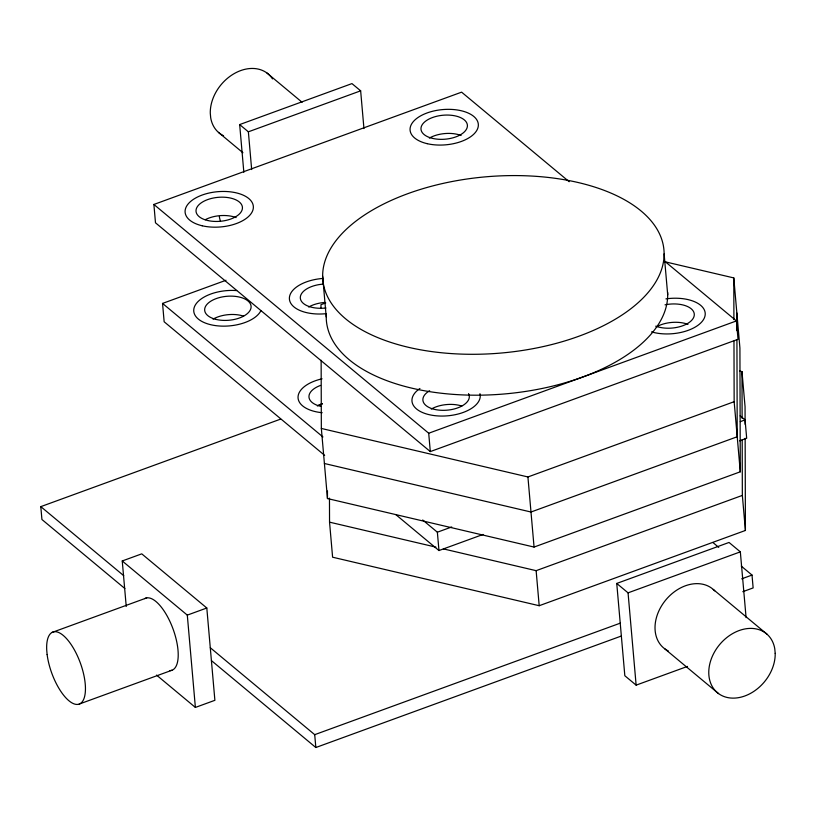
<?xml version="1.0" encoding="UTF-8"?>
<svg xmlns="http://www.w3.org/2000/svg" width="816" height="816" viewBox="0 0 816 816"><rect width="100%" height="100%" fill="white"/><g stroke="black" fill="none" stroke-linecap="round" stroke-linejoin="round"><path stroke-width="1.22" d="M243.841 172.258L239.669 124.573L351.951 83.599L360.652 90.831L363.946 128.561M239.669 124.573L248.37 131.815L360.652 90.831M665.02 261.497L736.409 320.933L738.021 339.283L430.307 451.585L155.489 222.799L153.887 204.459L461.601 92.157L569.18 181.713M324.666 455.389L164.149 321.769L162.547 303.419L226.001 280.265M325.747 302.94L320.974 304.674L320.984 308.468M124.879 588.55L41.922 519.496L40.8 506.634L280.684 419.087M318.872 405.154L322.453 403.849M153.887 204.459L428.706 433.235L736.409 320.933M126.235 606.482L122.247 560.969L141.749 553.85L206.805 608.002L214.883 700.312L195.381 707.431L156.539 675.097M51.928 632.482L146.696 597.893M321.137 360.254L321.341 428.451L527.921 476.962L734.155 401.696L733.972 341.078M122.247 560.969L187.303 615.121L206.805 608.002M422.688 519.996L437.366 532.205L451.727 526.963M740.285 421.648L745.069 419.903L746.681 438.243L739.52 440.854M395.984 514.763L438.967 550.545L483.092 534.439M79.183 704.086L171.962 670.232M321.341 428.451L327.471 498.556L534.062 547.067L740.285 471.801L739.918 348.034L733.788 277.919L664.51 261.661M443.353 548.882L536.132 570.67L742.346 495.404L742.193 439.834M329.47 498.158L329.542 522.158L332.602 557.206L539.192 605.717L745.416 530.461L745.151 438.253M687.49 666.407L636.133 685.144L624.832 675.74L616.753 583.44L729.035 542.456L740.336 551.861L746.089 617.62M616.753 583.44L628.055 592.844L740.336 551.861M210.283 647.731L314.711 734.665L620.231 623.169M741.693 578.84L752.015 575.066L753.137 587.918L742.815 591.692M211.405 660.583L315.833 747.517L621.353 636.021M739.52 371.045L741.989 371.627L745.059 406.684L745.11 424.361M324.401 463.498L530.992 512.02L737.215 436.754L736.93 339.497M329.542 522.158L435.928 547.138M740.183 415.834L745.069 419.903M266.924 72.981L302.104 102.275M712.888 542.497L718.753 547.383M741.254 566.11L752.015 575.066M218.474 132.386L242.913 152.725M713.255 589.438L767.009 634.195M664.805 648.853L718.559 693.6M162.547 303.419L322.942 436.948M40.8 506.634L123.757 575.698M734.155 401.696L740.285 471.801M742.346 495.404L745.416 530.461M664.122 253.868A171.217 88.444 -5 0 1 408.235 347.259A171.217 88.444 -5 0 1 407.786 193.678A171.217 88.444 -5 0 1 664.122 253.868L667.702 294.76M628.055 592.844L636.133 685.144M527.921 476.962L534.062 547.067M536.132 570.67L539.192 605.717M428.706 433.235L430.307 451.585M437.366 532.205L438.967 550.545M322.636 276.002L326.216 316.894M314.711 734.665L315.833 747.517M248.37 131.815L251.665 169.534M187.303 615.121L195.381 707.431M741.989 371.627L742.121 418.363M736.848 312.977L736.909 330.664M733.788 277.919L733.91 319.607M327.451 490.977L327.471 498.556M667.631 292.342A171.217 88.444 -5 0 1 497.219 394.505A171.217 88.444 -5 0 1 326.278 314.466M668.304 650.944A38.352 29.131 -50.2 0 1 664.693 601.31A38.352 29.131 -50.2 0 1 714.714 590.855M144.707 598.618A38.352 15.167 69.9 0 1 173.512 630.278A38.352 15.167 69.9 0 1 169.85 670.599M272.503 78.897A38.352 29.131 -50.2 0 0 234.814 73.256A38.352 29.131 -50.2 0 0 210.283 113.2L210.691 117.759A38.352 29.131 -50.2 0 0 223.564 135.762M468.527 393.618A23.287 12.026 -5 0 1 440.13 410.224A23.287 12.026 -5 0 1 429.655 390.721M479.951 393.679A34.241 17.687 -5 0 1 436.591 415.834A34.241 17.687 -5 0 1 419.914 388.477M431.266 409.071A23.287 12.026 -5 0 1 461.815 406.052M665.03 304.827A23.287 12.026 -5 0 1 693.702 317.353A23.287 12.026 -5 0 1 655.789 326.135M665.938 298.88A34.241 17.687 -5 0 1 704.341 317.975A34.241 17.687 -5 0 1 651.545 331.877M656.237 326.961A23.287 12.026 -5 0 1 687.97 324.37M325.992 307.979A23.287 12.026 -5 0 1 300.339 298.279A23.287 12.026 -5 0 1 323.493 284.09M326.125 313.67A34.241 17.687 -5 0 1 289.405 299.023A34.241 17.687 -5 0 1 323.473 278.409M308.693 307.03A23.287 12.026 -5 0 1 325.094 302.43M205.255 219.708A23.287 12.026 -5 0 1 236.12 217.597M429.359 138.088A23.287 12.026 -5 0 1 461.091 135.487M220.34 220.799A38.352 29.131 -50.2 0 1 219.32 216.505M317.342 405.991A23.287 12.026 -5 0 1 322.147 403.767M320.606 406.307A23.287 12.026 -5 0 1 320.545 385.417M213.037 319.158A23.287 12.026 -5 0 1 243.596 316.139M322.177 412.712A34.241 17.687 -5 0 1 298.034 397.321A34.241 17.687 -5 0 1 322.075 378.818M260.875 310.733A34.241 17.687 -5 0 1 219.096 325.982A34.241 17.687 -5 0 1 194.881 305.827A34.241 17.687 -5 0 1 236.671 290.578M775.2 653.381L774.782 648.822A38.352 29.131 -50.2 0 0 722.242 641.692A38.352 29.131 -50.2 0 0 727.331 697.507A38.352 29.131 -50.2 0 0 775.2 653.381M47.124 654.534L46.716 649.964A38.352 15.167 69.9 0 1 73.501 648.312A38.352 15.167 69.9 0 1 78.499 704.29A38.352 15.167 69.9 0 1 47.124 654.534M207.641 220.504A23.287 12.026 -5 0 0 242.444 207.805A23.287 12.026 -5 0 0 207.58 199.624A23.287 12.026 -5 0 0 207.641 220.504M202.195 225.777A34.241 17.687 -5 0 0 253.368 207.101A34.241 17.687 -5 0 0 202.103 195.065A34.241 17.687 -5 0 0 202.195 225.777M432.623 138.404A23.287 12.026 -5 0 0 467.415 125.695A23.287 12.026 -5 0 0 432.551 117.514A23.287 12.026 -5 0 0 432.623 138.404M427.166 143.667A34.241 17.687 -5 0 0 478.349 124.991A34.241 17.687 -5 0 0 427.074 112.955A34.241 17.687 -5 0 0 427.166 143.667M216.301 319.474A23.287 12.026 -5 0 0 251.104 306.775A23.287 12.026 -5 0 0 216.24 298.585A23.287 12.026 -5 0 0 216.301 319.474"/></g></svg>
